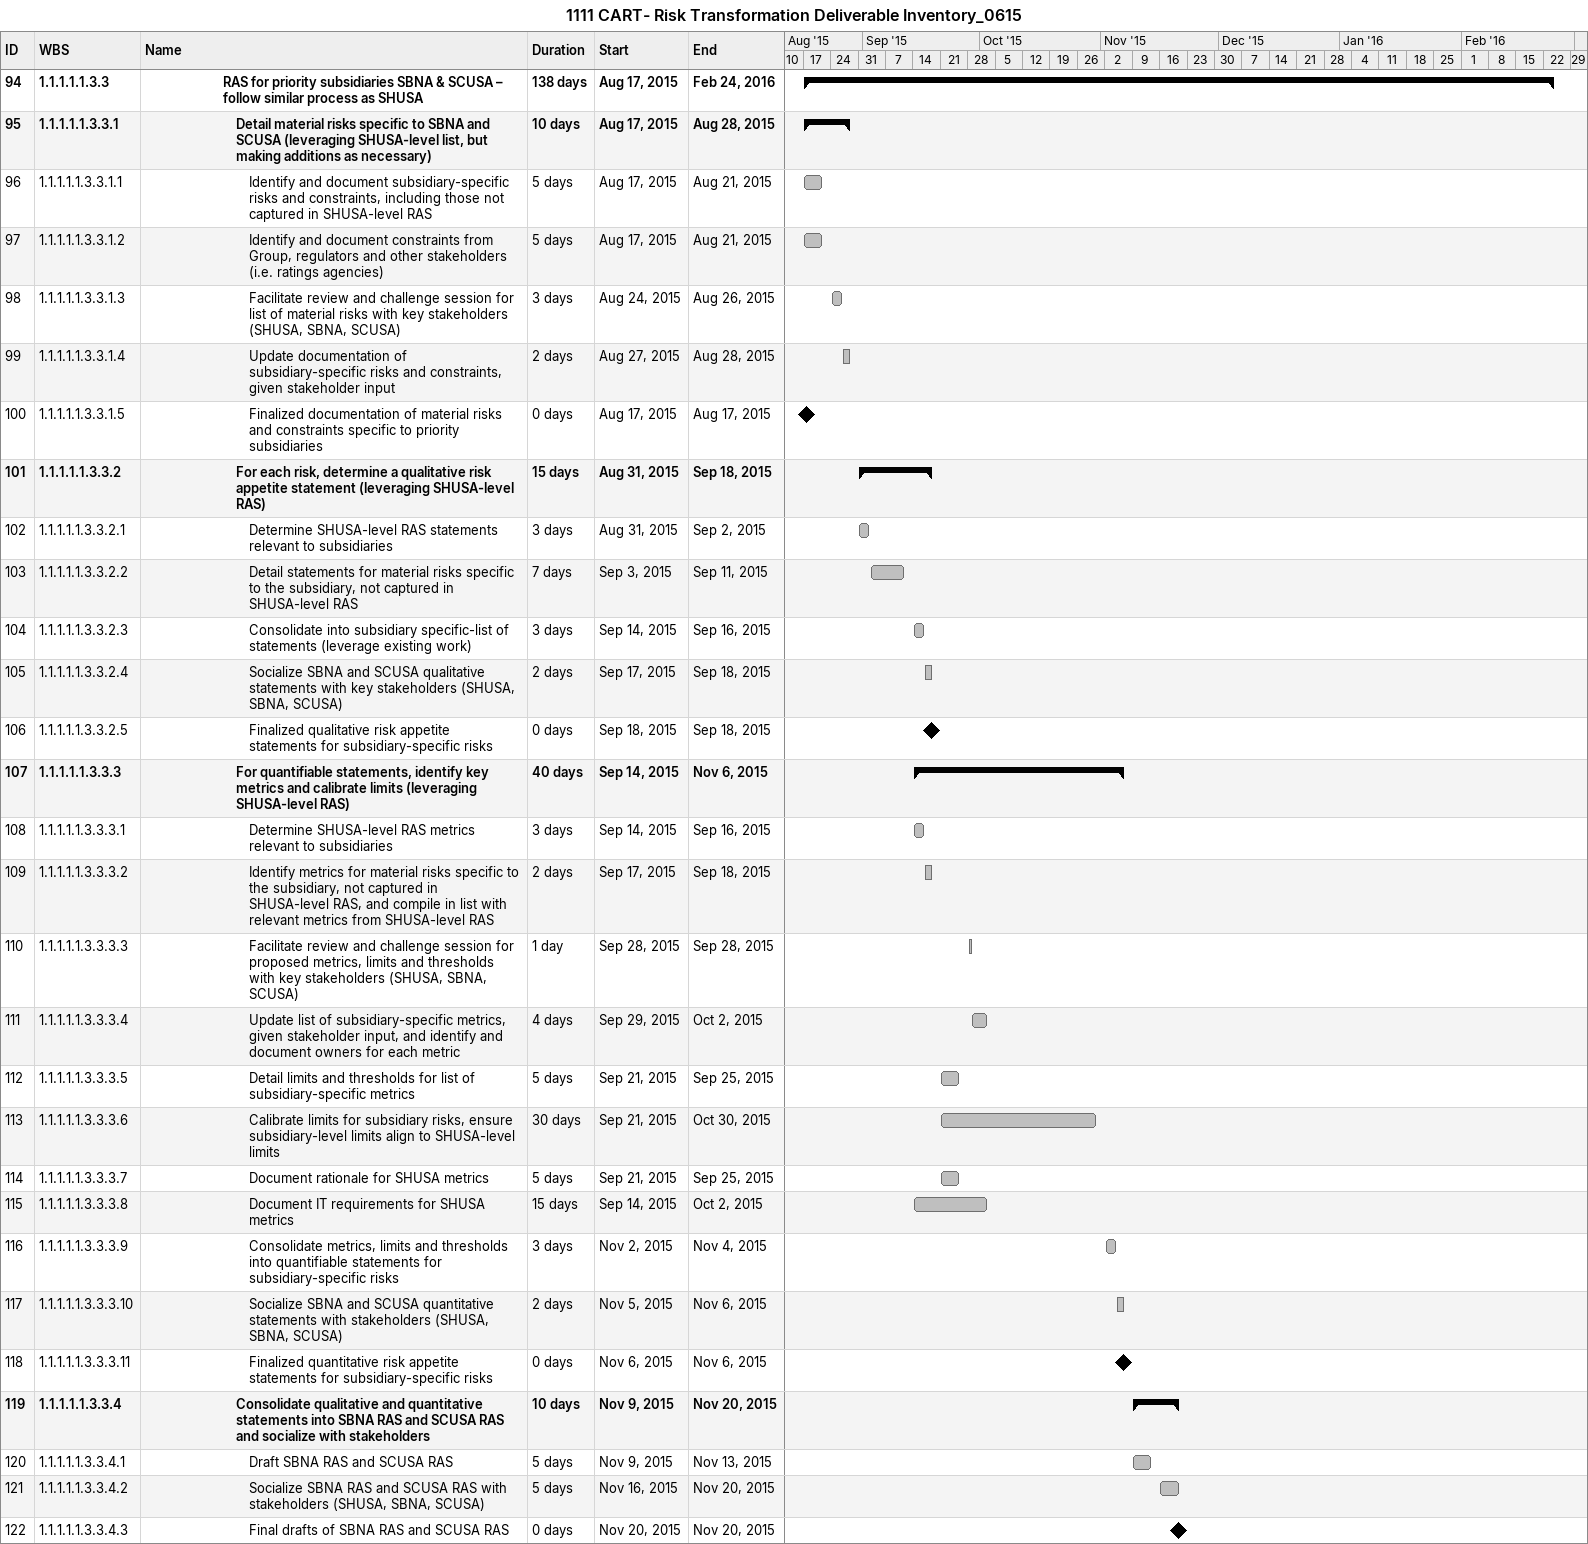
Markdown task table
1111 CART- Risk Transformation Deliverable Inventory_0615

| ID | WBS | Task | Duration | Start | Finish |
|---|---|---|---|---|---|
| 94 | 1.1.1.1.1.3.3 | **RAS for priority subsidiaries SBNA & SCUSA – follow similar process as SHUSA** | 138d | 2015-08-17 | 2016-02-24 |
| 95 | 1.1.1.1.1.3.3.1 | **Detail material risks specific to SBNA and SCUSA (leveraging SHUSA-level list, but making additions as necessary)** | 10d | 2015-08-17 | 2015-08-28 |
| 96 | 1.1.1.1.1.3.3.1.1 | Identify and document subsidiary-specific risks and constraints, including those not captured in SHUSA-level RAS | 5d | 2015-08-17 | 2015-08-21 |
| 97 | 1.1.1.1.1.3.3.1.2 | Identify and document constraints from Group, regulators and other stakeholders (i.e. ratings agencies) | 5d | 2015-08-17 | 2015-08-21 |
| 98 | 1.1.1.1.1.3.3.1.3 | Facilitate review and challenge session for list of material risks with key stakeholders (SHUSA, SBNA, SCUSA) | 3d | 2015-08-24 | 2015-08-26 |
| 99 | 1.1.1.1.1.3.3.1.4 | Update documentation of subsidiary-specific risks and constraints, given stakeholder input | 2d | 2015-08-27 | 2015-08-28 |
| 100 | 1.1.1.1.1.3.3.1.5 | Finalized documentation of material risks and constraints specific to priority subsidiaries | 0d | 2015-08-17 | 2015-08-17 |
| 101 | 1.1.1.1.1.3.3.2 | **For each risk, determine a qualitative risk appetite statement (leveraging SHUSA-level RAS)** | 15d | 2015-08-31 | 2015-09-18 |
| 102 | 1.1.1.1.1.3.3.2.1 | Determine SHUSA-level RAS statements relevant to subsidiaries | 3d | 2015-08-31 | 2015-09-02 |
| 103 | 1.1.1.1.1.3.3.2.2 | Detail statements for material risks specific to the subsidiary, not captured in SHUSA-level RAS | 7d | 2015-09-03 | 2015-09-11 |
| 104 | 1.1.1.1.1.3.3.2.3 | Consolidate into subsidiary specific-list of statements (leverage existing work) | 3d | 2015-09-14 | 2015-09-16 |
| 105 | 1.1.1.1.1.3.3.2.4 | Socialize SBNA and SCUSA qualitative statements with key stakeholders (SHUSA, SBNA, SCUSA) | 2d | 2015-09-17 | 2015-09-18 |
| 106 | 1.1.1.1.1.3.3.2.5 | Finalized qualitative risk appetite statements for subsidiary-specific risks | 0d | 2015-09-18 | 2015-09-18 |
| 107 | 1.1.1.1.1.3.3.3 | **For quantifiable statements, identify key metrics and calibrate limits (leveraging SHUSA-level RAS)** | 40d | 2015-09-14 | 2015-11-06 |
| 108 | 1.1.1.1.1.3.3.3.1 | Determine SHUSA-level RAS metrics relevant to subsidiaries | 3d | 2015-09-14 | 2015-09-16 |
| 109 | 1.1.1.1.1.3.3.3.2 | Identify metrics for material risks specific to the subsidiary, not captured in SHUSA-level RAS, and compile in list with relevant metrics from SHUSA-level RAS | 2d | 2015-09-17 | 2015-09-18 |
| 110 | 1.1.1.1.1.3.3.3.3 | Facilitate review and challenge session for proposed metrics, limits and thresholds with key stakeholders (SHUSA, SBNA, SCUSA) | 1d | 2015-09-28 | 2015-09-28 |
| 111 | 1.1.1.1.1.3.3.3.4 | Update list of subsidiary-specific metrics, given stakeholder input, and identify and document owners for each metric | 4d | 2015-09-29 | 2015-10-02 |
| 112 | 1.1.1.1.1.3.3.3.5 | Detail limits and thresholds for list of subsidiary-specific metrics | 5d | 2015-09-21 | 2015-09-25 |
| 113 | 1.1.1.1.1.3.3.3.6 | Calibrate limits for subsidiary risks, ensure subsidiary-level limits align to SHUSA-level limits | 30d | 2015-09-21 | 2015-10-30 |
| 114 | 1.1.1.1.1.3.3.3.7 | Document rationale for SHUSA metrics | 5d | 2015-09-21 | 2015-09-25 |
| 115 | 1.1.1.1.1.3.3.3.8 | Document IT requirements for SHUSA metrics | 15d | 2015-09-14 | 2015-10-02 |
| 116 | 1.1.1.1.1.3.3.3.9 | Consolidate metrics, limits and thresholds into quantifiable statements for subsidiary-specific risks | 3d | 2015-11-02 | 2015-11-04 |
| 117 | 1.1.1.1.1.3.3.3.10 | Socialize SBNA and SCUSA quantitative statements with stakeholders (SHUSA, SBNA, SCUSA) | 2d | 2015-11-05 | 2015-11-06 |
| 118 | 1.1.1.1.1.3.3.3.11 | Finalized quantitative risk appetite statements for subsidiary-specific risks | 0d | 2015-11-06 | 2015-11-06 |
| 119 | 1.1.1.1.1.3.3.4 | **Consolidate qualitative and quantitative statements into SBNA RAS and SCUSA RAS and socialize with stakeholders** | 10d | 2015-11-09 | 2015-11-20 |
| 120 | 1.1.1.1.1.3.3.4.1 | Draft SBNA RAS and SCUSA RAS | 5d | 2015-11-09 | 2015-11-13 |
| 121 | 1.1.1.1.1.3.3.4.2 | Socialize SBNA RAS and SCUSA RAS with stakeholders (SHUSA, SBNA, SCUSA) | 5d | 2015-11-16 | 2015-11-20 |
| 122 | 1.1.1.1.1.3.3.4.3 | Final drafts of SBNA RAS and SCUSA RAS | 0d | 2015-11-20 | 2015-11-20 |
